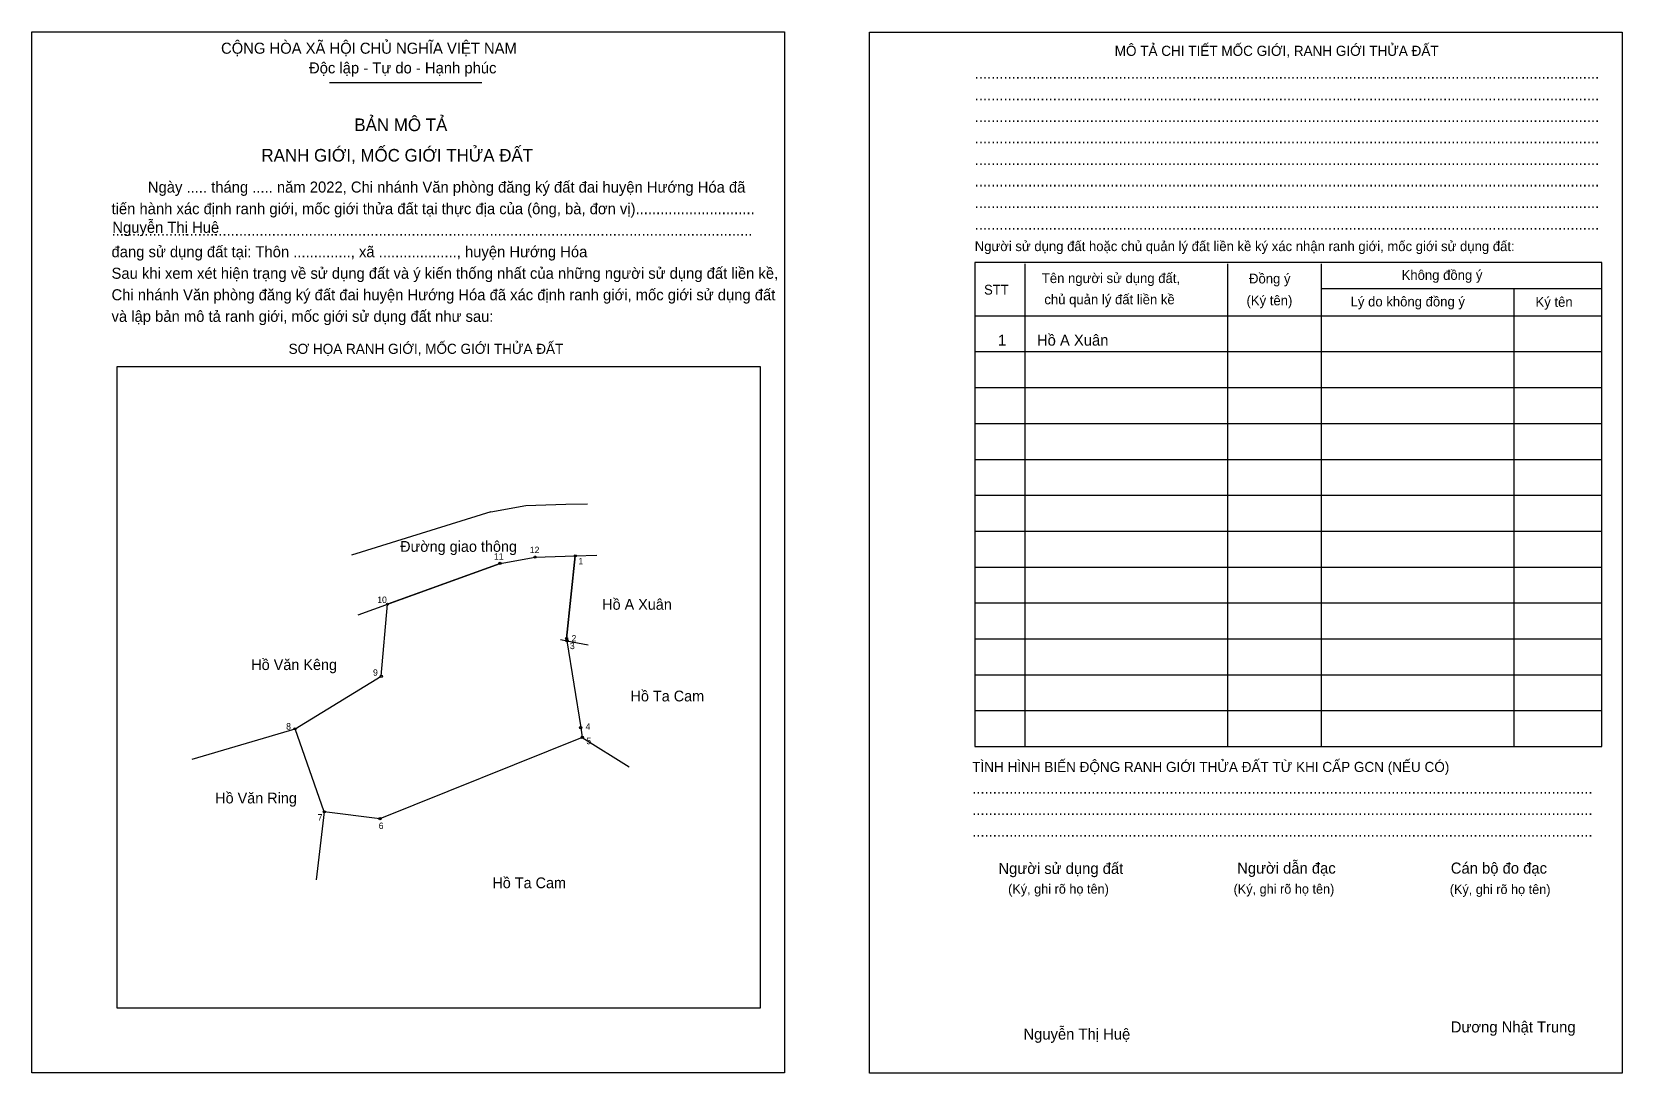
# Model space of a CAD drawing. Extents: x 547103 to 547318, y 1838372 to 1838513.
import ezdxf

# ---------------------------------------------------------------- set-up
doc = ezdxf.new("R2010")
doc.units = 0
for name, color, linetype in [('Level 1', 7, 'Continuous'), ('Level 10', 7, 'Continuous'), ('Level 11', 7, 'Continuous'), ('Level 2', 7, 'Continuous'), ('Level 25', 7, 'Continuous'), ('Level 27', 7, 'Continuous'), ('Level 36', 7, 'Continuous'), ('Level 52', 7, 'Continuous'), ('Level 55', 7, 'Continuous'), ('Level 6', 7, 'Continuous'), ('Level 9', 7, 'Continuous')]:
    doc.layers.add(name, color=color, linetype=linetype)

msp = doc.modelspace()

# ---------------------------------------------------------------- linework, layer by layer
at = {"layer": 'Level 1'}
for p, q in [((547102.86, 1838512.96), (547102.86, 1838512.96)), ((547216.05, 1838512.92), (547216.05, 1838512.92)), ((547143.11, 1838506.12), (547163.69, 1838506.12)), ((547237.08, 1838481.62), (547237.08, 1838416.35)), ((547264.45, 1838481.62), (547264.45, 1838416.35)), ((547277.11, 1838481.62), (547277.11, 1838416.35)), ((547277.11, 1838478.27), (547315.06, 1838478.27)), ((547303.17, 1838478.27), (547303.17, 1838416.35)), ((547230.29, 1838474.58), (547315.06, 1838474.58)), ((547230.29, 1838469.73), (547315.06, 1838469.73)), ((547114.41, 1838467.74), (547114.41, 1838467.74)), ((547230.29, 1838464.88), (547315.06, 1838464.88)), ((547230.29, 1838460.02), (547315.06, 1838460.02)), ((547230.29, 1838455.17), (547315.06, 1838455.17)), ((547230.29, 1838450.32), (547315.06, 1838450.32)), ((547230.29, 1838445.47), (547315.06, 1838445.47)), ((547230.29, 1838440.61), (547315.06, 1838440.61)), ((547230.29, 1838435.76), (547315.06, 1838435.76)), ((547230.29, 1838430.91), (547315.06, 1838430.91)), ((547230.29, 1838426.06), (547315.06, 1838426.06)), ((547230.29, 1838421.2), (547315.06, 1838421.2)), ((547201.27, 1838380.98), (547201.27, 1838380.98)), ((547204.6, 1838372.24), (547204.6, 1838372.24)), ((547317.79, 1838372.19), (547317.79, 1838372.19))]:
    msp.add_line(p, q, dxfattribs=at)
for points in [[(547315.06, 1838481.76), (547230.29, 1838481.76), (547230.29, 1838416.35), (547315.06, 1838416.35)], [(547114.41, 1838467.74), (547201.27, 1838467.74), (547201.27, 1838380.98), (547114.41, 1838380.98)]]:
    msp.add_lwpolyline(points, close=True, dxfattribs=at)
at = {"layer": 'Level 10'}
for p, q in [((547164.87, 1838448.09), (547169.61, 1838448.94)), ((547169.61, 1838448.94), (547175.04, 1838449.1)), ((547164.87, 1838448.09), (547146.07, 1838442.23)), ((547146.98, 1838434.17), (547166.14, 1838441.11)), ((547166.14, 1838441.11), (547170.88, 1838441.96)), ((547170.88, 1838441.96), (547176.31, 1838442.12)), ((547176.31, 1838442.12), (547175.13, 1838430.96)), ((547150.09, 1838425.85), (547150.93, 1838435.6)), ((547175.13, 1838430.96), (547175.18, 1838430.66)), ((547175.18, 1838430.66), (547177.04, 1838418.91)), ((547138.43, 1838418.75), (547150.09, 1838425.85)), ((547124.54, 1838414.63), (547138.43, 1838418.75)), ((547142.39, 1838407.53), (547138.43, 1838418.75)), ((547177.04, 1838418.91), (547177.25, 1838417.59)), ((547177.25, 1838417.59), (547149.91, 1838406.6)), ((547177.25, 1838417.59), (547183.6, 1838413.6)), ((547142.39, 1838407.53), (547141.28, 1838398.35)), ((547149.91, 1838406.6), (547142.39, 1838407.53))]:
    msp.add_line(p, q, dxfattribs=at)
at = {"layer": 'Level 11'}
for centre in [(547176.31, 1838442.12), (547166.14, 1838441.11), (547170.88, 1838441.96), (547150.93, 1838435.6), (547175.13, 1838430.96), (547175.18, 1838430.66), (547150.09, 1838425.85), (547138.43, 1838418.75), (547177.04, 1838418.91), (547177.25, 1838417.59), (547142.39, 1838407.53), (547142.39, 1838407.53), (547149.91, 1838406.6)]:
    msp.add_circle(centre, 0.146, dxfattribs=at)
at = {"layer": 'Level 2'}
for points in [[(547102.86, 1838512.96), (547204.6, 1838512.96), (547204.6, 1838372.24), (547102.86, 1838372.24)], [(547216.05, 1838512.92), (547317.79, 1838512.92), (547317.79, 1838372.19), (547216.05, 1838372.19)]]:
    msp.add_lwpolyline(points, close=True, dxfattribs=at)
at = {"layer": 'Level 25'}
for p, q in [((547166.14, 1838441.11), (547150.93, 1838435.6)), ((547175.13, 1838430.96), (547176.31, 1838442.12)), ((547174.32, 1838430.82), (547175.18, 1838430.66)), ((547177.25, 1838417.59), (547149.91, 1838406.6))]:
    msp.add_line(p, q, dxfattribs=at)
at = {"layer": 'Level 27'}
for p, q in [((547175.04, 1838449.1), (547177.95, 1838449.18)), ((547176.31, 1838442.12), (547179.22, 1838442.2)), ((547175.18, 1838430.66), (547178.04, 1838430.11))]:
    msp.add_line(p, q, dxfattribs=at)

# ---------------------------------------------------------------- texts
at = {"layer": 'Level 1'}
for s, height, p in [('CỘNG HÒA XÃ HỘI CHỦ NGHĨA VIỆT NAM', 1.4945, (547128.43, 1838510)), ('MÔ TẢ CHI TIẾT MỐC GIỚI, RANH GIỚI THỬA ĐẤT', 1.3664, (547249.21, 1838509.71)), ('Độc lập - Tự do - Hạnh phúc', 1.4945, (547140.32, 1838507.34)), ('........................................................................................................................................................', 1.49448, (547230.29, 1838506.61)), ('........................................................................................................................................................', 1.49448, (547230.29, 1838503.7)), ('BẢN MÔ TẢ', 1.708, (547146.45, 1838499.54)), ('........................................................................................................................................................', 1.49448, (547230.29, 1838500.78)), ('RANH GIỚI, MỐC GIỚI THỬA ĐẤT', 1.7082, (547133.89, 1838495.42)), ('........................................................................................................................................................', 1.49448, (547230.29, 1838497.87)), ('........................................................................................................................................................', 1.49448, (547230.29, 1838494.96)), ('Ngày ..... tháng ..... năm 2022, Chi nhánh Văn phòng đăng ký đất đai huyện Hướng Hóa đã', 1.4945, (547118.54, 1838491.23)), ('........................................................................................................................................................', 1.49448, (547230.29, 1838492.05)), ('tiến hành xác định ranh giới, mốc giới thửa đất tại thực địa của (ông, bà, đơn vị).............................', 1.49448, (547113.63, 1838488.31)), ('........................................................................................................................................................', 1.49448, (547230.29, 1838489.14)), ('............................................................................................................................................................', 1.49448, (547113.63, 1838485.4)), ('........................................................................................................................................................', 1.49448, (547230.29, 1838486.23)), ('đang sử dụng đất tại: Thôn .............., xã ..................., huyện Hướng Hóa', 1.4945, (547113.63, 1838482.49)), ('Người sử dụng đất hoặc chủ quản lý đất liền kề ký xác nhận ranh giới, mốc giới sử dụng đất:', 1.3238, (547230.29, 1838483.32)), ('Sau khi xem xét hiện trạng về sử dụng đất và ý kiến thống nhất của những người sử dụng đất liền kề,', 1.4945, (547113.63, 1838479.58)), ('STT', 1.324, (547231.55, 1838477.44)), ('Tên người sử dụng đất,', 1.3238, (547239.36, 1838479)), ('Đồng ý', 1.324, (547267.36, 1838478.95)), ('Không đồng ý', 1.3238, (547287.98, 1838479.43)), ('Chi nhánh Văn phòng đăng ký đất đai huyện Hướng Hóa đã xác định ranh giới, mốc giới sử dụng đất', 1.4945, (547113.63, 1838476.67)), ('chủ quản lý đất liền kề', 1.3238, (547239.7, 1838476.13)), ('(Ký tên)', 1.324, (547267.02, 1838475.99)), ('Lý do không đồng ý', 1.3238, (547281.09, 1838475.84)), ('Ký tên', 1.324, (547306.08, 1838475.79)), ('và lập bản mô tả ranh giới, mốc giới sử dụng đất như sau:', 1.4945, (547113.63, 1838473.76)), ('SƠ HỌA RANH GIỚI, MỐC GIỚI THỬA ĐẤT', 1.3664, (547137.56, 1838469.43)), ('TÌNH HÌNH BIẾN ĐỘNG RANH GIỚI THỬA ĐẤT TỪ KHI CẤP GCN (NẾU CÓ)', 1.3664, (547229.95, 1838412.91)), ('.......................................................................................................................................................', 1.49448, (547229.95, 1838409.99)), ('.......................................................................................................................................................', 1.49448, (547229.95, 1838407.08)), ('.......................................................................................................................................................', 1.49448, (547229.95, 1838404.17)), ('Người sử dụng đất', 1.4945, (547233.49, 1838399.13)), ('Người dẫn đạc', 1.4945, (547265.76, 1838399.17)), ('Cán bộ đo đạc', 1.4945, (547294.63, 1838399.17)), ('(Ký, ghi rõ họ tên)', 1.2811, (547234.8, 1838396.46)), ('(Ký, ghi rõ họ tên)', 1.2811, (547265.27, 1838396.46)), ('(Ký, ghi rõ họ tên)', 1.2811, (547294.49, 1838396.41)), ('Dương Nhật Trung', 1.4945, (547294.63, 1838377.7))]:
    msp.add_text(s, height=height, dxfattribs=at).set_placement(p)
at = {"layer": 'Level 36'}
for s, height, p in [('Đường giao thông', 1.4557, (547152.64, 1838442.67)), ('Hồ A Xuân', 1.456, (547179.94, 1838434.84)), ('Hồ Văn Kêng', 1.4557, (547132.52, 1838426.69)), ('Hồ Ta Cam', 1.456, (547183.77, 1838422.45)), ('Hồ Văn Ring', 1.4557, (547127.64, 1838408.66)), ('Hồ Ta Cam', 1.456, (547165.1, 1838397.2))]:
    msp.add_text(s, height=height, dxfattribs=at).set_placement(p)
at = {"layer": 'Level 52'}
for s, height, p in [('1', 1.49, (547233.44, 1838470.54)), ('Hồ A Xuân', 1.494, (547238.7, 1838470.54))]:
    msp.add_text(s, height=height, dxfattribs=at).set_placement(p)
at = {"layer": 'Level 55'}
for s, p in [('11', (547166.08, 1838441.11)), ('12', (547170.81, 1838441.96)), ('1', (547176.28, 1838442.12)), ('10', (547150.86, 1838435.6)), ('2', (547175.1, 1838430.96)), ('3', (547175.15, 1838430.66)), ('9', (547150.06, 1838425.85)), ('8', (547138.4, 1838418.75)), ('4', (547177.01, 1838418.91)), ('5', (547177.22, 1838417.59)), ('7', (547142.36, 1838407.53)), ('6', (547149.88, 1838406.6))]:
    msp.add_text(s, height=0.097, dxfattribs=at).set_placement(p)
at = {"layer": 'Level 6'}
for p in [(547113.74, 1838485.79), (547236.87, 1838376.74)]:
    msp.add_text('Nguyễn Thị Huệ', height=1.4946, dxfattribs=at).set_placement(p)
at = {"layer": 'Level 9'}
for s, p in [('11', (547165.32, 1838441.61)), ('12', (547170.16, 1838442.49)), ('1', (547176.73, 1838440.97)), ('10', (547149.54, 1838435.75)), ('3', (547175.58, 1838429.52)), ('2', (547175.8, 1838430.55)), ('9', (547148.97, 1838425.92)), ('8', (547137.23, 1838418.64)), ('4', (547177.7, 1838418.62)), ('5', (547177.81, 1838416.67)), ('7', (547141.49, 1838406.34)), ('6', (547149.74, 1838405.2))]:
    msp.add_text(s, height=0.873, dxfattribs=at).set_placement(p)

doc.saveas('drawing.dxf')
